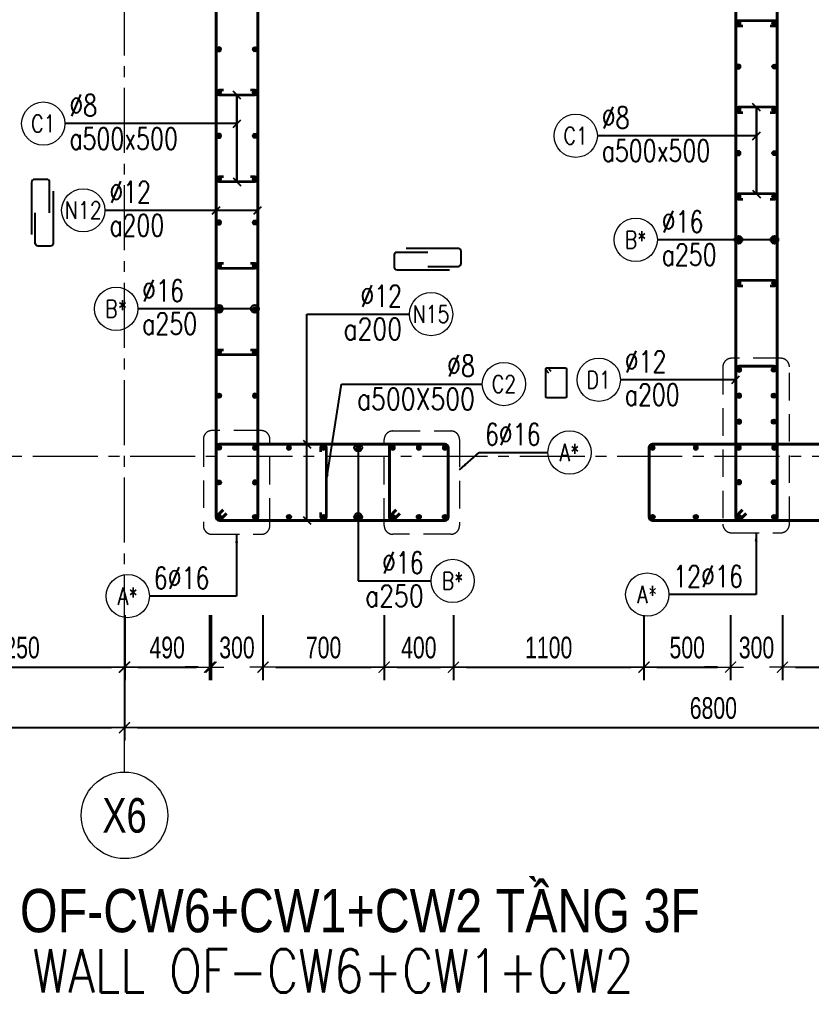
# Model space of a CAD drawing. Header units: millimetres. Extents: x 738475 to 1279438, y -34239 to 156422.
# Drawn here: x 1206921 to 1211495, y 132784 to 138402 of the extents above; entities that cross this region are included whole.
import ezdxf
from ezdxf.enums import TextEntityAlignment as Align

# ---------------------------------------------------------------- set-up
doc = ezdxf.new("R2010")
doc.units = ezdxf.units.MM
doc.header["$MEASUREMENT"] = 0
doc.linetypes.add('HIDDEN2', pattern=[4.7625, 3.175, -1.5875])
doc.linetypes.add('OF_Grid_1$0$CENTER2', pattern=[1.125, 0.75, -0.125, 0.125, -0.125])
doc.layers.get('0').update_dxf_attribs({"lineweight": 20})
doc.layers.get('Defpoints').update_dxf_attribs({"color": 151, "lineweight": 9})
for name, color, linetype, lineweight in [('KC-LEADER', 153, 'Continuous', 18), ('KC-THEP', 6, 'Continuous', 40), ('NDC_S_ANNO', 7, 'Continuous', 20), ('NDC_S_DIM', 1, 'Continuous', 15), ('NDC_S_ENG TITLE', 3, 'Continuous', 20), ('NDC_S_HIDDEN', 8, 'HIDDEN2', 13), ('NDC_S_LEADER', 1, 'Continuous', 15), ('NDC_S_REBAR', 4, 'Continuous', 35), ('NDC_S_STIRRUP', 4, 'Continuous', 40), ('NDC_S_TEXT SYMBOL', 7, 'Continuous', 20), ('NDC_S_VN TEXT', 7, 'Continuous', 20), ('NDC_S_VN TITLE', 6, 'Continuous', 35), ('NDC_S_WALL', 6, 'Continuous', 35), ('OF_Grid_1$0$NDC_S_AXIS', 5, 'OF_Grid_1$0$CENTER2', 13), ('OF_Grid_1$0$NDC_S_SYMBOL', 1, 'Continuous', 15), ('OF_Grid_1$0$NDC_S_TEXT SYMBOL', 7, 'Continuous', 20)]:
    doc.layers.add(name, color=color, linetype=linetype, lineweight=lineweight)
doc.layers.add('Leader', color=6, linetype='Continuous')
doc.layers.add('Ligature', color=1, linetype='Continuous')
doc.styles.add('NDC_ANNO', font='', dxfattribs={"width": 0.8})
doc.styles.add('NDC_ARIAL', font='arial.ttf', dxfattribs={"width": 0.85})
doc.styles.add('NDC_DIM', font='', dxfattribs={"width": 0.75})
doc.styles.add('NDC_EN TXT', font='romans.shx', dxfattribs={"width": 0.8})
doc.styles.add('NDC_VIE TXT', font='arial.ttf', dxfattribs={"width": 0.8})
doc.styles.add('OF_Grid_1$0$NDC_ANNO', font='', dxfattribs={"width": 0.8})
doc.styles.get('NDC_ANNO').set_extended_font_data('Dotum')
doc.styles.get('NDC_DIM').set_extended_font_data('Dotum')
doc.styles.get('OF_Grid_1$0$NDC_ANNO').set_extended_font_data('Dotum')
doc.dimstyles.new('NDC_1-50', dxfattribs={"dimscale": 50, "dimtxt": 2.5, "dimasz": 1, "dimexe": 1.5, "dimexo": 0, "dimgap": 0.8, "dimtad": 1, "dimdec": 0, "dimdsep": 46, "dimtxsty": 'NDC_ARIAL', "dimblk": 'DIMMARK', "dimcen": 49999.938995, "dimdle": 1.5, "dimclrd": 1, "dimclre": 1, "dimclrt": 3, "dimadec": 0, "dimazin": 0, "dimtfac": 1, "dimtdec": 0, "dimtix": 1, "dimtmove": 2, "dimatfit": 3, "dimfxl": 1, "dimarcsym": 0})
doc.dimstyles.new('NDC_dim_30', dxfattribs={"dimscale": 30, "dimtxt": 2.5, "dimasz": 1.5, "dimexe": 1.5, "dimexo": 2.5, "dimgap": 1, "dimtad": 1, "dimdec": 0, "dimzin": 0, "dimdsep": 46, "dimtxsty": 'NDC_DIM', "dimblk": 'DIMMARK', "dimcen": 0.09, "dimdle": 1.2, "dimclrd": 1, "dimclre": 1, "dimclrt": 3, "dimadec": 0, "dimazin": 0, "dimtfac": 1, "dimtdec": 0, "dimtix": 1, "dimtofl": 0, "dimtmove": 0, "dimatfit": 3, "dimfxl": 6, "dimfxlon": 1, "dimtolj": 1, "dimtzin": 0, "dimarcsym": 0})
doc.dimstyles.new('NDC_dim_50', dxfattribs={"dimscale": 50, "dimtxt": 2.5, "dimasz": 1.5, "dimexe": 1.5, "dimexo": 2.5, "dimgap": 1, "dimtad": 1, "dimdec": 0, "dimzin": 0, "dimdsep": 46, "dimtxsty": 'NDC_DIM', "dimblk": 'DIMMARK', "dimcen": 0.09, "dimdle": 1.2, "dimclrd": 1, "dimclre": 1, "dimclrt": 3, "dimadec": 0, "dimazin": 0, "dimtfac": 1, "dimtdec": 0, "dimtix": 1, "dimtofl": 0, "dimtmove": 0, "dimatfit": 3, "dimfxl": 6, "dimfxlon": 1, "dimtolj": 1, "dimtzin": 0, "dimarcsym": 0})

# ---------------------------------------------------------------- blocks, each defined once
blk = doc.blocks.new('THEP')
at = {"layer": 'KC-LEADER', "color": 6}
blk.add_circle((0, 0), 14, dxfattribs=at)
at = {"layer": 'KC-THEP'}
for p, q in [((-14, 0), (14, 0)), ((9.9, 9.9), (-9.9, -9.9)), ((-9.9, 9.9), (9.9, -9.9)), ((0, 14), (0, -14))]:
    blk.add_line(p, q, dxfattribs=at)
blk = doc.blocks.new('DIMMARK')
at = {"layer": 'NDC_S_DIM', "color": 1}
blk.add_line((-1.5, 0), (1, 0), dxfattribs=at)
at = {"layer": 'NDC_S_DIM', "color": 2, "const_width": 0.1}
blk.add_lwpolyline([(-0.424, -0.424), (0.424, 0.424)], dxfattribs=at)
blk = doc.blocks.new('*U13')
blk.add_circle((-2.5, 0), 2.5)
at = {"layer": 'NDC_S_VN TEXT', "color": 3, "style": 'NDC_EN TXT', "width": 0.75}
blk.add_attdef('DK1', (0.5, 0.85), '', height=2.5, dxfattribs=at)
at = {"layer": 'NDC_S_VN TEXT', "color": 7, "style": 'NDC_EN TXT', "width": 0.8}
blk.add_attdef('SH2', text='', height=2, dxfattribs=at).set_placement((-2.5, 0), align=Align.MIDDLE)
blk = doc.blocks.new('*U11')
blk.add_circle((-2.5, 0), 2.5)
at = {"layer": 'NDC_S_VN TEXT', "color": 3, "style": 'NDC_EN TXT', "width": 0.75}
for tag, p in [('DK1', (0.5, 0.85)), ('KC1', (0.5, -2.97))]:
    blk.add_attdef(tag, p, '', height=2.5, dxfattribs=at)
at = {"layer": 'NDC_S_VN TEXT', "color": 7, "style": 'NDC_EN TXT', "width": 0.8}
blk.add_attdef('SH2', text='', height=2, dxfattribs=at).set_placement((-2.5, 0), align=Align.MIDDLE)
blk = doc.blocks.new('*U12')
blk.add_circle((-2.5, 0), 2.5)
at = {"layer": 'NDC_S_VN TEXT', "color": 3, "style": 'NDC_EN TXT', "width": 0.75}
for tag, p in [('DK1', (0.5, 0.85)), ('KC1', (0.5, -2.97))]:
    blk.add_attdef(tag, p, '', height=2.5, dxfattribs=at)
at = {"layer": 'NDC_S_VN TEXT', "color": 7, "style": 'NDC_EN TXT', "width": 0.8}
blk.add_attdef('SH2', text='', height=2, dxfattribs=at).set_placement((-2.5, 0), align=Align.MIDDLE)
blk = doc.blocks.new('A$C72321851')
at = {"layer": 'Ligature'}
for points in [[(-60.9, -129.3), (-60.9, 170.9, -0.414214), (-43.3, 188.5), (25.8, 188.5, -0.414214), (43.4, 170.9), (43.4, -4.3)], [(-39.7, -4.3), (-39.7, -179.5, 0.414214), (-22.1, -197.1), (47, -197.1, 0.414214), (64.6, -179.5), (64.6, 120.7)]]:
    blk.add_lwpolyline(points, format="xyb", dxfattribs=at)
blk = doc.blocks.new('*U27')
at = {"layer": 'KC-THEP', "xscale": -1, "rotation": 170.331435563619}
blk.add_blockref('THEP', (0, 200), dxfattribs=at)
at = {"layer": 'KC-THEP', "rotation": 9.668564436380946}
blk.add_blockref('THEP', (0, -200), dxfattribs=at)
blk = doc.blocks.new('*U28')
at = {"layer": 'NDC_S_HIDDEN', "color": 0, "linetype": 'ByBlock', "lineweight": -2, "transparency": 16777216}
for p in [(0, 0), (250, 0)]:
    blk.add_blockref('*U27', p, dxfattribs=at)
blk = doc.blocks.new('*U10')
blk.add_circle((2.5, 0), 2.5)
at = {"layer": 'NDC_S_VN TEXT', "color": 3, "style": 'NDC_EN TXT'}
for tag, width, p in [('DK2', 0.75, (-0.85, 0.85)), ('KC2', 0.8, (-0.85, -2.97))]:
    blk.add_attdef(tag, text='', height=2.5, dxfattribs=dict(at, width=width)).set_placement(p, align=Align.RIGHT)
at = {"layer": 'NDC_S_VN TEXT', "color": 7, "style": 'NDC_EN TXT', "width": 0.8}
blk.add_attdef('SH3', text='', height=2, dxfattribs=at).set_placement((2.5, 0), align=Align.MIDDLE)
blk = doc.blocks.new('*U9')
blk.add_circle((2.5, 0), 2.5)
at = {"layer": 'NDC_S_VN TEXT', "color": 3, "style": 'NDC_EN TXT', "width": 0.75}
blk.add_attdef('DK2', text='', height=2.5, dxfattribs=at).set_placement((-0.85, 0.85), align=Align.RIGHT)
at = {"layer": 'NDC_S_VN TEXT', "color": 7, "style": 'NDC_EN TXT', "width": 0.8}
blk.add_attdef('SH3', text='', height=2, dxfattribs=at).set_placement((2.5, 0), align=Align.MIDDLE)
blk = doc.blocks.new('*D292')
at = {"layer": 'Defpoints', "color": 0, "transparency": 16777216}
for p in [(1207527.5, 135480.2), (1199427.5, 134865.6), (1207527.5, 134313.6)]:
    blk.add_point(p, dxfattribs=at)
at = {"layer": 'NDC_S_DIM', "color": 1, "lineweight": -2, "transparency": 16777216}
for p, q in [((1199427.5, 134613.6), (1199427.5, 134238.6)), ((1207527.5, 134613.6), (1207527.5, 134238.6)), ((1199502.5, 134313.6), (1207452.5, 134313.6))]:
    blk.add_line(p, q, dxfattribs=at)
at = {"layer": 'NDC_S_DIM', "color": 1, "lineweight": -2, "transparency": 16777216, "xscale": 75, "yscale": 75, "zscale": 75, "rotation": 180}
blk.add_blockref('DIMMARK', (1199427.5, 134313.6), dxfattribs=at)
at = {"layer": 'NDC_S_DIM', "color": 1, "lineweight": -2, "transparency": 16777216, "xscale": 75, "yscale": 75, "zscale": 75}
blk.add_blockref('DIMMARK', (1207527.5, 134313.6), dxfattribs=at)
at = {"layer": 'NDC_S_DIM', "color": 3, "transparency": 16777216, "insert": (1203477.5, 134426.1), "char_height": 125, "attachment_point": 5, "style": 'NDC_DIM'}
blk.add_mtext('\\A1;8100', dxfattribs=at)
blk = doc.blocks.new('*D295')
at = {"layer": 'Defpoints', "color": 0, "ltscale": 200, "transparency": 16777216}
for p in [(1206276.7, 135480.2), (1207526.5, 135480.2), (1207526.5, 134662.7)]:
    blk.add_point(p, dxfattribs=at)
at = {"layer": 'NDC_S_DIM', "color": 1, "lineweight": -2, "ltscale": 200, "transparency": 16777216}
for p, q in [((1206276.7, 134962.7), (1206276.7, 134587.7)), ((1207526.5, 134962.7), (1207526.5, 134587.7)), ((1206351.7, 134662.7), (1207451.5, 134662.7))]:
    blk.add_line(p, q, dxfattribs=at)
at = {"layer": 'NDC_S_DIM', "color": 1, "lineweight": -2, "ltscale": 200, "transparency": 16777216, "xscale": 75, "yscale": 75, "zscale": 75, "rotation": 180}
blk.add_blockref('DIMMARK', (1206276.7, 134662.7), dxfattribs=at)
at = {"layer": 'NDC_S_DIM', "color": 1, "lineweight": -2, "ltscale": 200, "transparency": 16777216, "xscale": 75, "yscale": 75, "zscale": 75}
blk.add_blockref('DIMMARK', (1207526.5, 134662.7), dxfattribs=at)
at = {"layer": 'NDC_S_DIM', "color": 3, "ltscale": 200, "transparency": 16777216, "insert": (1206901.6, 134775.3), "char_height": 125, "attachment_point": 5, "style": 'NDC_DIM'}
blk.add_mtext('\\A1;1250', dxfattribs=at)
blk = doc.blocks.new('*D296')
at = {"layer": 'Defpoints', "color": 0, "ltscale": 200, "transparency": 16777216}
for p in [(1208326.7, 135980.2), (1208026.7, 135480.2), (1208326.7, 134662.7)]:
    blk.add_point(p, dxfattribs=at)
at = {"layer": 'NDC_S_DIM', "color": 1, "lineweight": -2, "ltscale": 200, "transparency": 16777216}
for p, q in [((1208026.7, 134962.7), (1208026.7, 134587.7)), ((1208326.7, 134962.7), (1208326.7, 134587.7)), ((1207951.7, 134662.7), (1207876.7, 134662.7)), ((1208401.7, 134662.7), (1208476.7, 134662.7))]:
    blk.add_line(p, q, dxfattribs=at)
at = {"layer": 'NDC_S_DIM', "color": 1, "lineweight": -2, "ltscale": 200, "transparency": 16777216, "xscale": 75, "yscale": 75, "zscale": 75}
blk.add_blockref('DIMMARK', (1208026.7, 134662.7), dxfattribs=at)
at = {"layer": 'NDC_S_DIM', "color": 1, "lineweight": -2, "ltscale": 200, "transparency": 16777216, "xscale": 75, "yscale": 75, "zscale": 75, "rotation": 180}
blk.add_blockref('DIMMARK', (1208326.7, 134662.7), dxfattribs=at)
at = {"layer": 'NDC_S_DIM', "color": 3, "ltscale": 200, "transparency": 16777216, "insert": (1208176.7, 134775.3), "char_height": 125, "attachment_point": 5, "style": 'NDC_DIM'}
blk.add_mtext('\\A1;300', dxfattribs=at)
blk = doc.blocks.new('*D297')
at = {"layer": 'Defpoints', "color": 0, "ltscale": 200, "transparency": 16777216}
for p in [(1208326.7, 135980.2), (1209026.7, 135480.2), (1209026.7, 134662.7)]:
    blk.add_point(p, dxfattribs=at)
at = {"layer": 'NDC_S_DIM', "color": 1, "lineweight": -2, "ltscale": 200, "transparency": 16777216}
for p, q in [((1208326.7, 134962.7), (1208326.7, 134587.7)), ((1209026.7, 134962.7), (1209026.7, 134587.7)), ((1208401.7, 134662.7), (1208951.7, 134662.7))]:
    blk.add_line(p, q, dxfattribs=at)
at = {"layer": 'NDC_S_DIM', "color": 1, "lineweight": -2, "ltscale": 200, "transparency": 16777216, "xscale": 75, "yscale": 75, "zscale": 75, "rotation": 180}
blk.add_blockref('DIMMARK', (1208326.7, 134662.7), dxfattribs=at)
at = {"layer": 'NDC_S_DIM', "color": 1, "lineweight": -2, "ltscale": 200, "transparency": 16777216, "xscale": 75, "yscale": 75, "zscale": 75}
blk.add_blockref('DIMMARK', (1209026.7, 134662.7), dxfattribs=at)
at = {"layer": 'NDC_S_DIM', "color": 3, "ltscale": 200, "transparency": 16777216, "insert": (1208676.7, 134775.3), "char_height": 125, "attachment_point": 5, "style": 'NDC_DIM'}
blk.add_mtext('\\A1;700', dxfattribs=at)
blk = doc.blocks.new('*D298')
at = {"layer": 'Defpoints', "color": 0, "ltscale": 200, "transparency": 16777216}
for p in [(1209026.7, 135480.2), (1209426.7, 135480.2), (1209426.7, 134662.7)]:
    blk.add_point(p, dxfattribs=at)
at = {"layer": 'NDC_S_DIM', "color": 1, "lineweight": -2, "ltscale": 200, "transparency": 16777216}
for p, q in [((1209026.7, 134962.7), (1209026.7, 134587.7)), ((1209426.7, 134962.7), (1209426.7, 134587.7)), ((1209101.7, 134662.7), (1209351.7, 134662.7))]:
    blk.add_line(p, q, dxfattribs=at)
at = {"layer": 'NDC_S_DIM', "color": 1, "lineweight": -2, "ltscale": 200, "transparency": 16777216, "xscale": 75, "yscale": 75, "zscale": 75, "rotation": 180}
blk.add_blockref('DIMMARK', (1209026.7, 134662.7), dxfattribs=at)
at = {"layer": 'NDC_S_DIM', "color": 1, "lineweight": -2, "ltscale": 200, "transparency": 16777216, "xscale": 75, "yscale": 75, "zscale": 75}
blk.add_blockref('DIMMARK', (1209426.7, 134662.7), dxfattribs=at)
at = {"layer": 'NDC_S_DIM', "color": 3, "ltscale": 200, "transparency": 16777216, "insert": (1209226.7, 134775.3), "char_height": 125, "attachment_point": 5, "style": 'NDC_DIM'}
blk.add_mtext('\\A1;400', dxfattribs=at)
blk = doc.blocks.new('*D299')
at = {"layer": 'Defpoints', "color": 0, "ltscale": 200, "transparency": 16777216}
for p in [(1209426.7, 135480.2), (1210526.7, 135480.2), (1210526.7, 134662.7)]:
    blk.add_point(p, dxfattribs=at)
at = {"layer": 'NDC_S_DIM', "color": 1, "lineweight": -2, "ltscale": 200, "transparency": 16777216}
for p, q in [((1209426.7, 134962.7), (1209426.7, 134587.7)), ((1210526.7, 134962.7), (1210526.7, 134587.7)), ((1209501.7, 134662.7), (1210451.7, 134662.7))]:
    blk.add_line(p, q, dxfattribs=at)
at = {"layer": 'NDC_S_DIM', "color": 1, "lineweight": -2, "ltscale": 200, "transparency": 16777216, "xscale": 75, "yscale": 75, "zscale": 75, "rotation": 180}
blk.add_blockref('DIMMARK', (1209426.7, 134662.7), dxfattribs=at)
at = {"layer": 'NDC_S_DIM', "color": 1, "lineweight": -2, "ltscale": 200, "transparency": 16777216, "xscale": 75, "yscale": 75, "zscale": 75}
blk.add_blockref('DIMMARK', (1210526.7, 134662.7), dxfattribs=at)
at = {"layer": 'NDC_S_DIM', "color": 3, "ltscale": 200, "transparency": 16777216, "insert": (1209976.7, 134775.3), "char_height": 125, "attachment_point": 5, "style": 'NDC_DIM'}
blk.add_mtext('\\A1;1100', dxfattribs=at)
blk = doc.blocks.new('*D300')
at = {"layer": 'Defpoints', "color": 0, "ltscale": 200, "transparency": 16777216}
for p in [(1211026.7, 135980.2), (1210526.7, 135480.2), (1211026.7, 134662.7)]:
    blk.add_point(p, dxfattribs=at)
at = {"layer": 'NDC_S_DIM', "color": 1, "lineweight": -2, "ltscale": 200, "transparency": 16777216}
for p, q in [((1210526.7, 134962.7), (1210526.7, 134587.7)), ((1211026.7, 134962.7), (1211026.7, 134587.7)), ((1210601.7, 134662.7), (1210951.7, 134662.7))]:
    blk.add_line(p, q, dxfattribs=at)
at = {"layer": 'NDC_S_DIM', "color": 1, "lineweight": -2, "ltscale": 200, "transparency": 16777216, "xscale": 75, "yscale": 75, "zscale": 75, "rotation": 180}
blk.add_blockref('DIMMARK', (1210526.7, 134662.7), dxfattribs=at)
at = {"layer": 'NDC_S_DIM', "color": 1, "lineweight": -2, "ltscale": 200, "transparency": 16777216, "xscale": 75, "yscale": 75, "zscale": 75}
blk.add_blockref('DIMMARK', (1211026.7, 134662.7), dxfattribs=at)
at = {"layer": 'NDC_S_DIM', "color": 3, "ltscale": 200, "transparency": 16777216, "insert": (1210776.7, 134775.3), "char_height": 125, "attachment_point": 5, "style": 'NDC_DIM'}
blk.add_mtext('\\A1;500', dxfattribs=at)
blk = doc.blocks.new('*D301')
at = {"layer": 'Defpoints', "color": 0, "ltscale": 200, "transparency": 16777216}
for p in [(1211026.7, 135980.2), (1211326.7, 135980.2), (1211326.7, 134662.7)]:
    blk.add_point(p, dxfattribs=at)
at = {"layer": 'NDC_S_DIM', "color": 1, "lineweight": -2, "ltscale": 200, "transparency": 16777216}
for p, q in [((1211026.7, 134962.7), (1211026.7, 134587.7)), ((1211326.7, 134962.7), (1211326.7, 134587.7)), ((1210951.7, 134662.7), (1210876.7, 134662.7)), ((1211401.7, 134662.7), (1211476.7, 134662.7))]:
    blk.add_line(p, q, dxfattribs=at)
at = {"layer": 'NDC_S_DIM', "color": 1, "lineweight": -2, "ltscale": 200, "transparency": 16777216, "xscale": 75, "yscale": 75, "zscale": 75}
blk.add_blockref('DIMMARK', (1211026.7, 134662.7), dxfattribs=at)
at = {"layer": 'NDC_S_DIM', "color": 1, "lineweight": -2, "ltscale": 200, "transparency": 16777216, "xscale": 75, "yscale": 75, "zscale": 75, "rotation": 180}
blk.add_blockref('DIMMARK', (1211326.7, 134662.7), dxfattribs=at)
at = {"layer": 'NDC_S_DIM', "color": 3, "ltscale": 200, "transparency": 16777216, "insert": (1211176.7, 134775.3), "char_height": 125, "attachment_point": 5, "style": 'NDC_DIM'}
blk.add_mtext('\\A1;300', dxfattribs=at)
blk = doc.blocks.new('*D302')
at = {"layer": 'Defpoints', "color": 0, "ltscale": 200, "transparency": 16777216}
for p in [(1211326.7, 135980.2), (1213536.4, 135553.7), (1213536.4, 134662.7)]:
    blk.add_point(p, dxfattribs=at)
at = {"layer": 'NDC_S_DIM', "color": 1, "lineweight": -2, "ltscale": 200, "transparency": 16777216}
for p, q in [((1211326.7, 134962.7), (1211326.7, 134587.7)), ((1213536.4, 134962.7), (1213536.4, 134587.7)), ((1211401.7, 134662.7), (1213461.4, 134662.7))]:
    blk.add_line(p, q, dxfattribs=at)
at = {"layer": 'NDC_S_DIM', "color": 1, "lineweight": -2, "ltscale": 200, "transparency": 16777216, "xscale": 75, "yscale": 75, "zscale": 75, "rotation": 180}
blk.add_blockref('DIMMARK', (1211326.7, 134662.7), dxfattribs=at)
at = {"layer": 'NDC_S_DIM', "color": 1, "lineweight": -2, "ltscale": 200, "transparency": 16777216, "xscale": 75, "yscale": 75, "zscale": 75}
blk.add_blockref('DIMMARK', (1213536.4, 134662.7), dxfattribs=at)
at = {"layer": 'NDC_S_DIM', "color": 3, "ltscale": 200, "transparency": 16777216, "insert": (1212431.5, 134775.3), "char_height": 125, "attachment_point": 5, "style": 'NDC_DIM'}
blk.add_mtext('\\A1;2210', dxfattribs=at)
blk = doc.blocks.new('*U16')
at = {"layer": 'OF_Grid_1$0$NDC_S_SYMBOL'}
blk.add_line((0, 5), (0, 9), dxfattribs=at)
blk.add_circle((0, 0), 5, dxfattribs=at)
at = {"layer": 'OF_Grid_1$0$NDC_S_TEXT SYMBOL', "color": 7, "style": 'OF_Grid_1$0$NDC_ANNO', "width": 0.8}
blk.add_attdef('GRID', text='', height=4, dxfattribs=at).set_placement((0, 0), align=Align.MIDDLE)
blk = doc.blocks.new('*D305')
at = {"layer": 'Defpoints', "color": 0, "ltscale": 200, "transparency": 16777216}
for p in [(1214327.7, 135795.9), (1207527.5, 135480.2), (1214327.7, 134313.6)]:
    blk.add_point(p, dxfattribs=at)
at = {"layer": 'NDC_S_DIM', "color": 1, "lineweight": -2, "ltscale": 200, "transparency": 16777216}
for p, q in [((1207527.5, 134613.6), (1207527.5, 134238.6)), ((1214327.7, 134613.6), (1214327.7, 134238.6)), ((1207602.5, 134313.6), (1214252.7, 134313.6))]:
    blk.add_line(p, q, dxfattribs=at)
at = {"layer": 'NDC_S_DIM', "color": 1, "lineweight": -2, "ltscale": 200, "transparency": 16777216, "xscale": 75, "yscale": 75, "zscale": 75, "rotation": 180}
blk.add_blockref('DIMMARK', (1207527.5, 134313.6), dxfattribs=at)
at = {"layer": 'NDC_S_DIM', "color": 1, "lineweight": -2, "ltscale": 200, "transparency": 16777216, "xscale": 75, "yscale": 75, "zscale": 75}
blk.add_blockref('DIMMARK', (1214327.7, 134313.6), dxfattribs=at)
at = {"layer": 'NDC_S_DIM', "color": 3, "ltscale": 200, "transparency": 16777216, "insert": (1210927.6, 134426.1), "char_height": 125, "attachment_point": 5, "style": 'NDC_DIM'}
blk.add_mtext('\\A1;6800', dxfattribs=at)
blk = doc.blocks.new('*D306')
at = {"layer": 'Defpoints', "color": 0, "ltscale": 200, "transparency": 16777216}
for p in [(1207528.5, 135480.2), (1208018.6, 135491.5), (1208018.6, 134662.7)]:
    blk.add_point(p, dxfattribs=at)
at = {"layer": 'NDC_S_DIM', "color": 1, "lineweight": -2, "ltscale": 200, "transparency": 16777216}
for p, q in [((1207528.5, 134962.7), (1207528.5, 134587.7)), ((1208018.6, 134962.7), (1208018.6, 134587.7)), ((1207603.5, 134662.7), (1207943.6, 134662.7))]:
    blk.add_line(p, q, dxfattribs=at)
at = {"layer": 'NDC_S_DIM', "color": 1, "lineweight": -2, "ltscale": 200, "transparency": 16777216, "xscale": 75, "yscale": 75, "zscale": 75, "rotation": 180}
blk.add_blockref('DIMMARK', (1207528.5, 134662.7), dxfattribs=at)
at = {"layer": 'NDC_S_DIM', "color": 1, "lineweight": -2, "ltscale": 200, "transparency": 16777216, "xscale": 75, "yscale": 75, "zscale": 75}
blk.add_blockref('DIMMARK', (1208018.6, 134662.7), dxfattribs=at)
at = {"layer": 'NDC_S_DIM', "color": 3, "ltscale": 200, "transparency": 16777216, "insert": (1207773.6, 134775.3), "char_height": 125, "attachment_point": 5, "style": 'NDC_DIM'}
blk.add_mtext('\\A1;490', dxfattribs=at)
blk = doc.blocks.new('Drawing name_symbol')
at = {"layer": 'NDC_S_ENG TITLE', "style": 'NDC_EN TXT', "width": 0.8}
blk.add_attdef('SECTDET1', text='', height=5, dxfattribs=at).set_placement((0, 1.01), align=Align.CENTER)
at = {"layer": 'NDC_S_TEXT SYMBOL', "lineweight": 25, "style": 'NDC_ANNO', "width": 0.8}
blk.add_attdef('SSCALE', text='', height=2.5, dxfattribs=at).set_placement((0, -4), align=Align.CENTER)
at = {"layer": 'NDC_S_VN TITLE', "style": 'NDC_VIE TXT', "width": 0.8}
blk.add_attdef('SECTDET2', text='', height=5, dxfattribs=at).set_placement((0, 7.97), align=Align.CENTER)

msp = doc.modelspace()

# ---------------------------------------------------------------- linework, layer by layer
at = {"layer": 'Ligature'}
msp.add_lwpolyline([(1209977.825, 136361.119), (1209961.859, 136377.085, -0.66817864), (1209967.632, 136391.023), (1210072.261, 136391.023, -0.41421356), (1210080.426, 136382.859), (1210080.426, 136225.751, -0.41421356), (1210072.261, 136217.586), (1209967.632, 136217.586, -0.41421356), (1209959.468, 136225.751), (1209959.468, 136382.859, -0.66817864), (1209973.406, 136388.632), (1209989.372, 136372.666)], format="xyb", dxfattribs=at)
at = {"layer": 'NDC_S_HIDDEN', "ltscale": 50}
for points in [[(1211032.445, 135438.634), (1211316.706, 135438.634, 0.41421356), (1211366.706, 135488.634), (1211366.706, 136396.049, 0.41421356), (1211316.706, 136446.049), (1211032.445, 136446.049, 0.41421356), (1210982.445, 136396.049), (1210982.445, 135488.634, 0.41421356)], [(1208032.445, 135429.811), (1208316.706, 135429.811, 0.41421356), (1208366.706, 135479.811), (1208366.706, 135978.631, 0.41421356), (1208316.706, 136028.631), (1208032.445, 136028.631, 0.41421356), (1207982.445, 135978.631), (1207982.445, 135479.811, 0.41421356)], [(1209076.686, 136026.333), (1209411.91, 136026.333, -0.41421356), (1209461.91, 135976.333), (1209461.91, 135480.175, -0.41421356), (1209411.91, 135430.175), (1209076.686, 135430.175, -0.41421356), (1209026.686, 135480.175), (1209026.686, 135976.333, -0.41421356)]]:
    msp.add_lwpolyline(points, format="xyb", close=True, dxfattribs=at)
at = {"layer": 'NDC_S_REBAR'}
for points in [[(1211255.198, 138365.175), (1211280.198, 138365.175, 1), (1211280.198, 138395.175), (1211073.174, 138395.175, 1), (1211073.174, 138365.175), (1211098.174, 138365.175)], [(1208255.198, 137995.175), (1208280.198, 137995.175, -1), (1208280.198, 137965.175), (1208073.174, 137965.175, -1), (1208073.174, 137995.175), (1208098.174, 137995.175)], [(1211255.198, 137865.175), (1211280.198, 137865.175, 1), (1211280.198, 137895.175), (1211073.174, 137895.175, 1), (1211073.174, 137865.175), (1211098.174, 137865.175)], [(1208255.198, 137495.175), (1208280.198, 137495.175, -1), (1208280.198, 137465.175), (1208073.174, 137465.175, -1), (1208073.174, 137495.175), (1208098.174, 137495.175)], [(1211255.198, 137365.175), (1211280.198, 137365.175, 1), (1211280.198, 137395.175), (1211073.174, 137395.175, 1), (1211073.174, 137365.175), (1211098.174, 137365.175)], [(1208255.198, 136995.175), (1208280.198, 136995.175, -1), (1208280.198, 136965.175), (1208073.174, 136965.175, -1), (1208073.174, 136995.175), (1208098.174, 136995.175)], [(1211255.198, 136865.175), (1211280.198, 136865.175, 1), (1211280.198, 136895.175), (1211073.174, 136895.175, 1), (1211073.174, 136865.175), (1211098.174, 136865.175)], [(1208255.198, 136495.175), (1208280.198, 136495.175, -1), (1208280.198, 136465.175), (1208073.174, 136465.175, -1), (1208073.174, 136495.175), (1208098.174, 136495.175)], [(1208661.686, 135905.175), (1208661.686, 135930.175, -1), (1208691.686, 135930.175), (1208691.686, 135530.175, -1), (1208661.686, 135530.175), (1208661.686, 135555.175)]]:
    msp.add_lwpolyline(points, format="xyb", dxfattribs=at)
at = {"layer": 'NDC_S_STIRRUP'}
for points in [[(1211096.686, 147790.175), (1211056.686, 147830.175, -0.41421356), (1211076.686, 147850.175), (1211276.686, 147850.175, -0.41421356), (1211296.686, 147830.175), (1211296.686, 135530.175, -0.41421356), (1211276.686, 135510.175), (1211076.686, 135510.175, -0.41421356), (1211056.686, 135530.175), (1211056.686, 147830.175, -0.41421356), (1211076.686, 147850.175), (1211116.686, 147810.175)], [(1208096.686, 135570.175), (1208056.686, 135530.175, 0.41421356), (1208076.686, 135510.175), (1208276.686, 135510.175, 0.41421356), (1208296.686, 135530.175), (1208296.686, 139680.175, 0.41421356), (1208276.686, 139700.175), (1208076.686, 139700.175, 0.41421356), (1208056.686, 139680.175), (1208056.686, 135530.175, 0.41421356), (1208076.686, 135510.175), (1208116.686, 135550.175)], [(1211096.686, 135570.175), (1211056.686, 135530.175, 0.41421356), (1211076.686, 135510.175), (1211276.686, 135510.175, 0.41421356), (1211296.686, 135530.175), (1211296.686, 136379.991, 0.41421356), (1211276.686, 136399.991), (1211076.686, 136399.991, 0.41421356), (1211056.686, 136379.991), (1211056.686, 135530.175, 0.41421356), (1211076.686, 135510.175), (1211116.686, 135550.175)], [(1208096.686, 135570.175), (1208056.686, 135530.175, 0.41421356), (1208076.686, 135510.175), (1209376.686, 135510.175, 0.41421356), (1209396.686, 135530.175), (1209396.686, 135930.175, 0.41421356), (1209376.686, 135950.175), (1208076.686, 135950.175, 0.41421356), (1208056.686, 135930.175), (1208056.686, 135530.175, 0.41421356), (1208076.686, 135510.175), (1208116.686, 135550.175)], [(1209096.686, 135570.175), (1209056.686, 135530.175, 0.41421356), (1209076.686, 135510.175), (1209376.686, 135510.175, 0.41421356), (1209396.686, 135530.175), (1209396.686, 135930.175, 0.41421356), (1209376.686, 135950.175), (1209076.686, 135950.175, 0.41421356), (1209056.686, 135930.175), (1209056.686, 135530.175, 0.41421356), (1209076.686, 135510.175), (1209116.686, 135550.175)], [(1214236.686, 135910.175), (1214276.686, 135950.175, -0.41421356), (1214296.686, 135930.175), (1214296.686, 135530.175, -0.41421356), (1214276.686, 135510.175), (1210576.686, 135510.175, -0.41421356), (1210556.686, 135530.175), (1210556.686, 135930.175, -0.41421356), (1210576.686, 135950.175), (1214276.686, 135950.175, -0.41421356), (1214296.686, 135930.175), (1214256.686, 135890.175)]]:
    msp.add_lwpolyline(points, format="xyb", dxfattribs=at)
at = {"layer": 'NDC_S_WALL', "ltscale": 200}
for points in [[(1211327.486, 147380.175, 0, 0, 0), (1211327.486, 135980.175, 0, 0, 0), (1214027.486, 135980.175, 0, 0, 0), (1214027.486, 136630.175, 0, 0, 0), (1214327.486, 136630.175, 0, 0, 0), (1214327.486, 135480.175, 0, 0, 0), (1210527.486, 135480.175, 0, 0, 0), (1210527.486, 135980.175, 0.5, 0.5, 0), (1210527.486, 135980.175, 0, 0, 0), (1211027.486, 135980.175, 0, 0, 0), (1211027.486, 138780.175, 0, 0, 0)], [(1208327.486, 138780.175, 0, 0, 0), (1208327.486, 135980.175, 0, 0, 0), (1209427.486, 135980.175, 0.5, 0.5, 0), (1209427.486, 135980.175, 0, 0, 0), (1209427.486, 135480.175, 0, 0, 0), (1208027.486, 135480.175, 0, 0, 0), (1208027.486, 135980.175, 0, 0, 0), (1208027.486, 139730.175, 0, 0, 0)]]:
    msp.add_lwpolyline(points, format="xyseb", dxfattribs=at)
at = {"layer": 'OF_Grid_1$0$NDC_S_AXIS', "ltscale": 500}
for p, q in [((1207527.486, 134257.175), (1207527.486, 149361.284)), ((1197435.003, 135880.175), (1216055.591, 135880.175))]:
    msp.add_line(p, q, dxfattribs=at)

# ---------------------------------------------------------------- block references
at = {"layer": 'KC-THEP', "xscale": -1}
for p, rotation in [((1211073.174, 138380.175), 350.3314355636191), ((1208073.174, 138230.175), 350.3314355636191), ((1211073.174, 138130.175), 350.3314355636191), ((1208073.174, 137980.175), 350.3314355636191), ((1211073.174, 137880.175), 350.3314355636191), ((1208073.174, 137730.175), 350.3314355636191), ((1211073.174, 137630.175), 350.3314355636191), ((1208073.174, 137480.175), 350.3314355636191), ((1211073.174, 137380.175), 350.3314355636191), ((1208073.174, 137230.175), 350.3314355636191), ((1211073.174, 137130.175), 350.3314355636191), ((1208073.174, 136980.175), 350.3314355636191), ((1211073.174, 136880.175), 350.3314355636191), ((1208073.174, 136730.175), 350.3314355636191), ((1208073.174, 136480.175), 350.3314355636191), ((1211076.686, 136379.991), 170.331435563619), ((1208280.198, 136230.175), 170.331435563619), ((1211076.686, 136230.175), 170.331435563619), ((1211076.686, 136080.175), 170.331435563619), ((1208280.198, 135930.175), 170.331435563619), ((1208476.686, 135930.175), 170.331435563619), ((1208676.686, 135930.175), 170.331435563619), ((1208876.686, 135930.175), 170.331435563619), ((1209076.686, 135930.175), 170.331435563619), ((1209226.686, 135930.175), 170.331435563619), ((1209376.686, 135930.175), 170.331435563619), ((1211074.766, 135930.175), 170.331435563619), ((1211278.558, 135930.175), 170.331435563619), ((1208280.198, 135729.322), 170.331435563619), ((1211076.686, 135731.132), 170.331435563619), ((1208073.174, 135530.175), 350.3314355636191)]:
    msp.add_blockref('THEP', p, dxfattribs=dict(at, rotation=rotation))
at = {"layer": 'KC-THEP'}
for p, rotation in [((1211280.198, 138380.175), 9.668564436380926), ((1208280.198, 138230.175), 9.668564436380946), ((1211280.198, 138130.175), 9.668564436380926), ((1208280.198, 137980.175), 9.668564436380946), ((1211280.198, 137880.175), 9.668564436380926), ((1208280.198, 137730.175), 9.668564436380946), ((1211280.198, 137630.175), 9.668564436380926), ((1208280.198, 137480.175), 9.668564436380946), ((1211280.198, 137380.175), 9.668564436380926), ((1208280.198, 137230.175), 9.668564436380946), ((1211280.198, 137130.175), 9.668564436380926), ((1208280.198, 136980.175), 9.668564436380946), ((1211280.198, 136880.175), 9.668564436380926), ((1208280.198, 136730.175), 9.668564436380946), ((1208280.198, 136480.175), 9.668564436380946), ((1211276.686, 136379.991), 189.6685644363809), ((1208073.174, 136230.175), 189.6685644363809), ((1211276.686, 136230.175), 189.6685644363809), ((1211276.686, 136080.175), 189.6685644363809), ((1208073.174, 135930.175), 189.6685644363809), ((1208073.174, 135729.322), 189.6685644363809), ((1211276.686, 135731.132), 189.6685644363809), ((1208280.198, 135530.175), 9.668564436380946), ((1208476.686, 135530.175), 9.668564436380946), ((1208676.686, 135530.175), 9.668564436380946), ((1208876.686, 135530.175), 9.668564436380946), ((1209076.686, 135530.175), 9.668564436380946), ((1209226.686, 135530.175), 9.668564436380946), ((1209376.686, 135530.175), 9.668564436380946), ((1211074.766, 135530.175), 9.668564436380946), ((1211278.558, 135530.175), 9.668564436380946)]:
    msp.add_blockref('THEP', p, dxfattribs=dict(at, rotation=rotation))
at = {"layer": 'Leader'}
for p, rotation in [((1207055.129, 137282.112), 179.9999999999999), ((1209273.94, 137015.892), 89.99999999999997)]:
    msp.add_blockref('A$C72321851', p, dxfattribs=dict(at, rotation=rotation))
at = {"layer": 'NDC_S_ANNO'}
ref = msp.add_blockref('Drawing name_symbol', (1207575.141, 132733.566), dxfattribs=dict(at, xscale=50, yscale=50, zscale=50))
ref.add_attrib('SECTDET1', 'DETAIL OF CORE WALL OF-CW6+CW1+CW2', dxfattribs={"layer": 'NDC_S_ENG TITLE', "height": 250, "style": 'NDC_EN TXT', "width": 0.8}).set_placement((1207575.141, 132784.13), align=Align.CENTER)
ref.add_attrib('SECTDET2', 'CHI TIẾT LÕI VÁCH OF-CW6+CW1+CW2 TẦNG 3F', dxfattribs={"layer": 'NDC_S_VN TITLE', "height": 250, "style": 'NDC_VIE TXT', "width": 0.8}).set_placement((1207575.141, 133132.099), align=Align.CENTER)
at = {"layer": 'NDC_S_HIDDEN'}
msp.add_blockref('*U28', (1210576.686, 135730.175), dxfattribs=at)
at = {"layer": 'NDC_S_VN TEXT', "xscale": 50, "yscale": 50, "zscale": 50}
for name, p, values in [('*U12', (1207183.373, 137800.813), {'SH2': 'C1', 'DK1': '%%c8', 'KC1': 'a500x500'}), ('*U12', (1210257.592, 137730.813), {'SH2': 'C1', 'DK1': '%%c8', 'KC1': 'a500x500'}), ('*U11', (1207414.298, 137300.356), {'SH2': 'N12', 'DK1': '%%C12', 'KC1': 'a200'}), ('*U11', (1210604.227, 137130.175), {'SH2': 'B*', 'DK1': '%%C16', 'KC1': 'a250'}), ('*U11', (1207604.227, 136731.667), {'SH2': 'B*', 'DK1': '%%C16', 'KC1': 'a250'}), ('*U10', (1209172.519, 136701.066), {'SH3': 'N15', 'DK2': '%%C12', 'KC2': 'a200'}), ('*U11', (1210390.749, 136322.12), {'SH2': 'D1', 'DK1': '%%C12', 'KC1': 'a200'}), ('*U10', (1209593.345, 136297.517), {'SH3': 'C2', 'DK2': '%%c8', 'KC2': 'a500X500'}), ('*U9', (1209972.365, 135901.949), {'SH3': 'A*', 'DK2': '6%%C16'}), ('*U10', (1209297.298, 135160.462), {'SH3': 'B*', 'DK2': '%%C16', 'KC2': 'a250'}), ('*U13', (1207671.143, 135072.906), {'SH2': 'A*', 'DK1': '6%%C16'}), ('*U13', (1210671.143, 135081.729), {'SH2': 'A*', 'DK1': '12%%C16'})]:
    msp.add_blockref(name, p, dxfattribs=at).add_auto_attribs(values)
at = {"layer": 'OF_Grid_1$0$NDC_S_AXIS', "xscale": 50, "yscale": 50, "zscale": 50}
msp.add_blockref('*U16', (1207527.486, 133807.175), dxfattribs=at).add_auto_attribs({'GRID': 'X6'})

# ---------------------------------------------------------------- dimensions: what is measured, and where the dimension line sits
at = {"layer": 'NDC_S_DIM', "ltscale": 200}
for base, p1, p2, picture, middle in [((1208326.686, 134662.713), (1208026.686, 135480.175), (1208326.686, 135980.175), '*D296', (1208176.686, 134775.298)), ((1209026.686, 134662.713), (1208326.686, 135980.175), (1209026.686, 135480.175), '*D297', (1208676.686, 134775.298)), ((1211026.686, 134662.713), (1210526.686, 135480.175), (1211026.686, 135980.175), '*D300', (1210776.686, 134775.298)), ((1211326.686, 134662.713), (1211026.686, 135980.175), (1211326.686, 135980.175), '*D301', (1211176.686, 134775.298)), ((1213536.382, 134662.713), (1211326.686, 135980.175), (1213536.382, 135553.674), '*D302', (1212431.534, 134775.298)), ((1214327.686, 134313.563), (1207527.486, 135480.175), (1214327.686, 135795.912), '*D305', (1210927.586, 134426.148)), ((1207526.486, 134662.713), (1206276.686, 135480.175), (1207526.486, 135480.175), '*D295', (1206901.586, 134775.298)), ((1208018.644, 134662.713), (1207528.486, 135480.175), (1208018.644, 135491.52), '*D306', (1207773.565, 134775.298)), ((1209426.686, 134662.713), (1209026.686, 135480.175), (1209426.686, 135480.175), '*D298', (1209226.686, 134775.298)), ((1210526.686, 134662.713), (1209426.686, 135480.175), (1210526.686, 135480.175), '*D299', (1209976.686, 134775.298))]:
    dim = msp.add_linear_dim(base=base, p1=p1, p2=p2, dimstyle='NDC_dim_50', override={"dimtmove": 1}, dxfattribs=at)
    dim.commit()
    dim.dimension.update_dxf_attribs({"geometry": picture, "text_midpoint": middle})
at = {"layer": 'NDC_S_DIM'}
dim = msp.add_linear_dim(base=(1207527.486, 134313.563), p1=(1199427.486, 134865.563), p2=(1207527.486, 135480.175), dimstyle='NDC_dim_50', override={"dimtmove": 1}, dxfattribs=at)
dim.commit()
dim.dimension.update_dxf_attribs({"geometry": '*D292', "text_midpoint": (1203477.486, 134426.148)})

# ---------------------------------------------------------------- leaders
at = {"layer": 'NDC_S_LEADER'}
for points, override in [([(1208176.686, 137965.175), (1208176.686, 137465.175)], {"dimtad": 0, "dimldrblk": 'Oblique'}), ([(1208176.686, 137465.175), (1208176.686, 137965.175)], {"dimtad": 0, "dimldrblk": 'Oblique'}), ([(1211176.686, 137895.175), (1211176.686, 137395.175)], {"dimtad": 0, "dimldrblk": 'Oblique'}), ([(1211176.686, 137395.175), (1211176.686, 137895.175)], {"dimtad": 0, "dimldrblk": 'Oblique'}), ([(1208176.686, 137800.812), (1207183.373, 137800.812)], {"dimtad": 0, "dimldrblk": 'Oblique'}), ([(1211176.686, 137730.812), (1210257.592, 137730.812)], {"dimtad": 0, "dimldrblk": 'Oblique'}), ([(1208296.686, 137300.175), (1207414.298, 137300.175)], {"dimtad": 0, "dimldrblk": 'Oblique'}), ([(1208056.686, 137300.175), (1207414.298, 137300.175)], {"dimtad": 0, "dimldrblk": 'Oblique'}), ([(1211280.198, 137130.175), (1210604.227, 137130.175)], {"dimtad": 0, "dimldrblk": 'Origin'}), ([(1211073.174, 137130.175), (1210604.227, 137130.175)], {"dimtad": 0, "dimldrblk": 'Origin'}), ([(1208280.198, 136731.667), (1207604.227, 136731.667)], {"dimtad": 0, "dimldrblk": 'Origin'}), ([(1208073.174, 136731.667), (1207604.227, 136731.667)], {"dimtad": 0, "dimldrblk": 'Origin'}), ([(1208580.772, 135510.175), (1208580.772, 136700.885), (1209172.519, 136700.885)], {"dimtad": 0, "dimldrblk": 'Oblique'}), ([(1208580.772, 135950.175), (1208580.772, 136700.885), (1209172.519, 136700.885)], {"dimtad": 0, "dimldrblk": 'Oblique'}), ([(1211056.686, 136322.12), (1210388.674, 136322.12)], {"dimtad": 0, "dimldrblk": 'Oblique'}), ([(1208691.686, 135730.175), (1208780.448, 136297.516), (1209593.345, 136297.516)], {"dimgap": 1, "dimtad": 0}), ([(1208876.686, 135930.175), (1208876.686, 135160.281), (1209297.297, 135160.281)], {"dimgap": 1, "dimtad": 0, "dimldrblk": 'Origin'}), ([(1209461.91, 135802.675), (1209575.351, 135901.768), (1209972.365, 135901.768)], {"dimtad": 0}), ([(1208876.686, 135530.175), (1208876.686, 135160.281), (1209297.297, 135160.281)], {"dimgap": 1, "dimtad": 0, "dimldrblk": 'Origin'})]:
    msp.add_leader(points, dimstyle='NDC_dim_30', override=override, dxfattribs=at)
for points in [[(1208174.576, 135429.811), (1208174.576, 135072.906), (1207671.143, 135072.906)], [(1211174.576, 135438.634), (1211174.576, 135081.729), (1210671.143, 135081.729)]]:
    msp.add_leader(points, dimstyle='NDC_1-50', dxfattribs=at)

doc.saveas('drawing.dxf')
